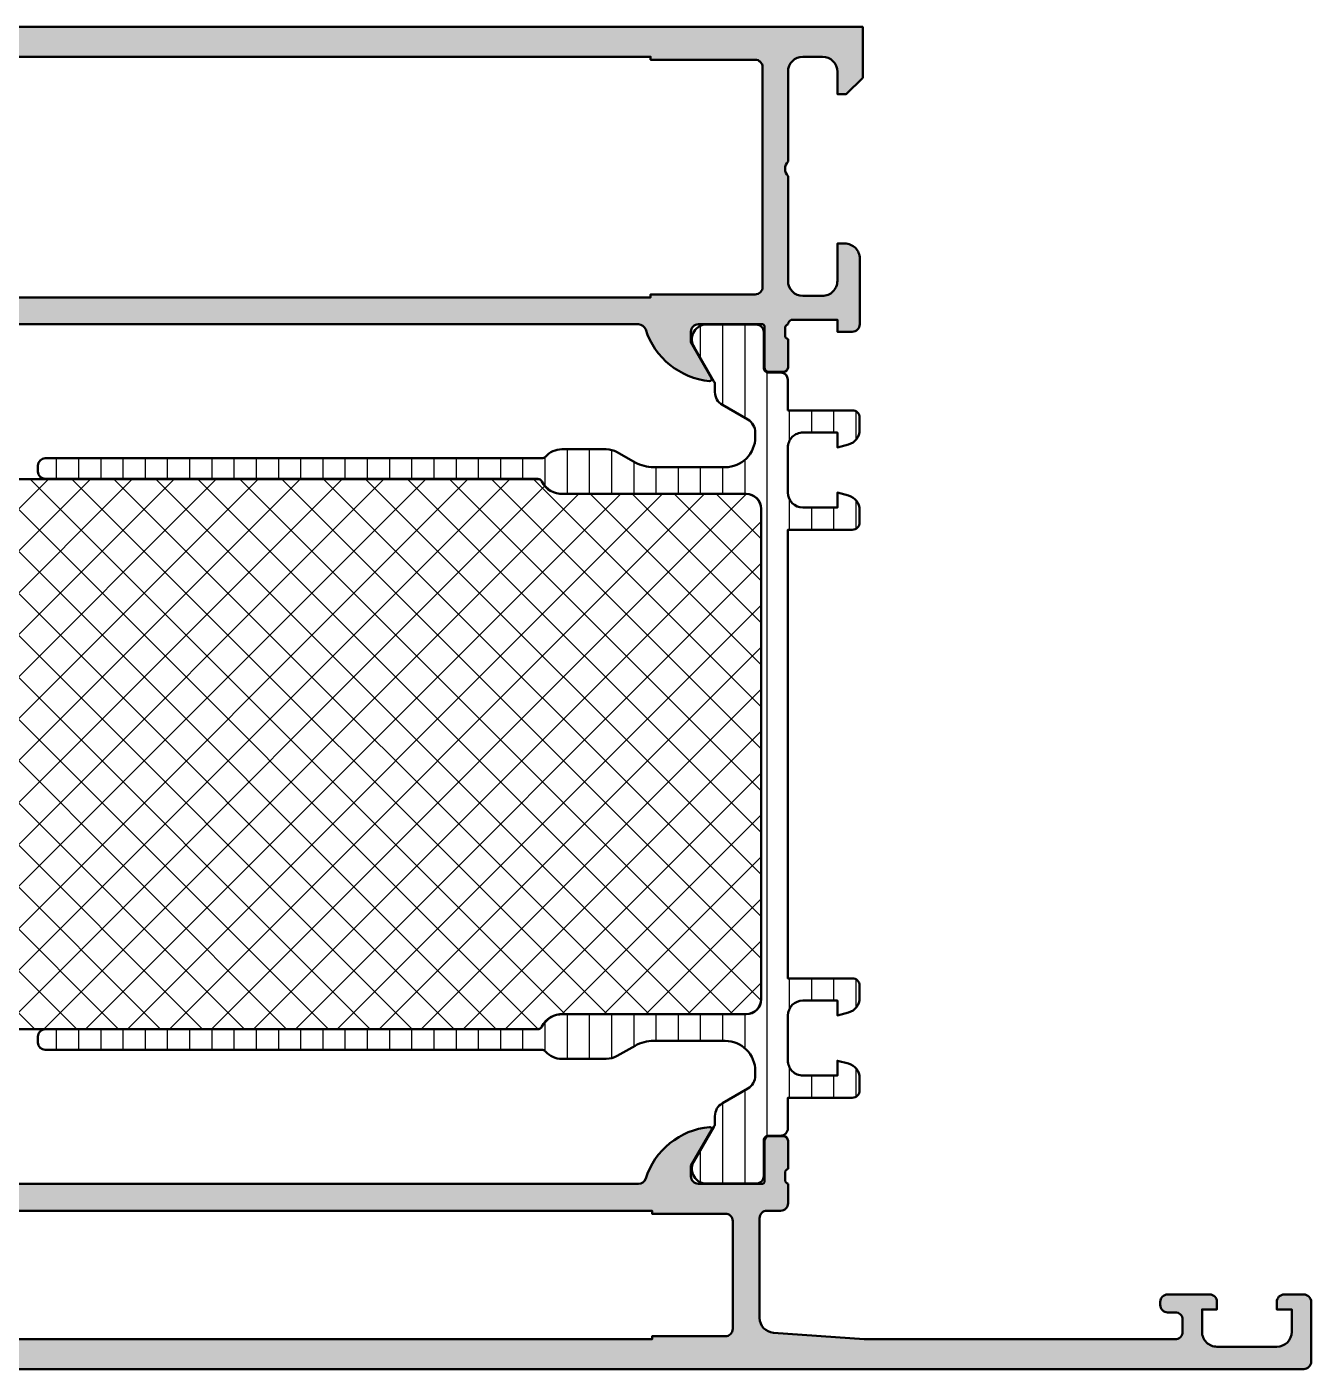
# Model space of a CAD drawing. Extents: x 0 to 130, y 0 to 90.
# Drawn here: x 44.1 to 130, y 0 to 89.8 of the extents above; entities that cross this region are included whole.
import ezdxf

# ---------------------------------------------------------------- set-up
doc = ezdxf.new("R2010")
doc.units = 0
for name, color, linetype, lineweight in [('0S-Alu contour', 7, 'Continuous', 50), ('0S-Alu hatch', 252, 'Continuous', 25), ('0S-Plastic contour', 254, 'Continuous', 50), ('0S-Plastic hatch', 253, 'Continuous', 25), ('0S-PT contour', 91, 'Continuous', 50), ('0S-PT hatch', 103, 'Continuous', 25)]:
    doc.layers.add(name, color=color, linetype=linetype, lineweight=lineweight)

# ---------------------------------------------------------------- blocks, each defined once
blk = doc.blocks.new('345190__501B7EE1_FAA0_46B0_B0C5_57C39A6DCA90_')
at = {"layer": '0S-Alu hatch'}
h = blk.add_hatch(color=256, dxfattribs=at)
edge = h.paths.add_edge_path()
edge.add_line((0, 89.79999999999998), (0, 86.39999852180475))
edge.add_line((0, 86.39999852180475), (1.0999755859375, 85.29999980926507))
edge.add_line((1.0999755859375, 85.29999980926507), (1.699981689453125, 85.29999980926507))
edge.add_line((1.699981689453125, 85.29999980926507), (1.699981688716114, 86.7999654684824))
edge.add_ellipse((2.700020083351654, 86.79996546848238), major_axis=(-1.00003839463554, 0), ratio=1, start_angle=270.0000000000001, end_angle=360, ccw=False)
edge.add_line((2.700020083351652, 87.80000386311792), (3.999954429093538, 87.80000386341924))
edge.add_ellipse((3.999954428526573, 86.79995829090748), major_axis=(-1.000045572511751, 0), ratio=1, start_angle=180, end_angle=269.9999999675167, ccw=False)
edge.add_line((5.000000001038332, 86.79995829090748), (5, 80.79999980926507))
edge.add_ellipse((4.474877689036587, 80.29999980926507), major_axis=(-0.7250885749145102, 0), ratio=1, start_angle=136.4038464693327, end_angle=223.5961535306673, ccw=False)
edge.add_line((5, 79.79999980926507), (5.000000000364531, 72.80002776445478))
edge.add_ellipse((3.999972998484611, 72.80002776445477), major_axis=(-1.000027001879919, 0), ratio=1, start_angle=89.99999999999977, end_angle=180, ccw=False)
edge.add_line((3.999972998484608, 71.80000076257485), (2.700001512320538, 71.80000076274291))
edge.add_ellipse((2.700001512600942, 72.8000205860872), major_axis=(-1.000019823344288, 0), ratio=1, start_angle=0, end_angle=89.9999999839344, ccw=False)
edge.add_line((1.699981689256649, 72.80002058608721), (1.699981689453124, 75.29999980926507))
edge.add_line((1.699981689453124, 75.29999980926507), (1.200016055021648, 75.29999980985555))
edge.add_arc((1.200016055021648, 74.29996544369655), 1.000034366158999, 90.00000000000003, 180)
edge.add_line((0.1999816888626491, 74.29996544369656), (0.199981689453125, 69.90004511945662))
edge.add_ellipse((0.1211452429101083, 69.63252452746352), major_axis=(-0.2788950563274133, 0), ratio=1, start_angle=178.8354106259004, end_angle=253.5801235805123, ccw=False)
edge.add_line((0.3999826894531289, 69.62685611946513), (0.3999826894531287, 69.17326211946502))
edge.add_ellipse((0.1211145938099568, 69.16760145998806), major_axis=(-0.2789255417371513, 0), ratio=1, start_angle=106.42459455535621, end_angle=181.1628700728662, ccw=False)
edge.add_line((0.1999816894531285, 68.90005811946513), (0.1999816894531238, 67.02004711945662))
edge.add_arc((0.4999816894531353, 67.02004711945662), 0.3000000000000114, 180, 269.9999999999999)
edge.add_line((0.4999816894531352, 66.7200471194566), (1.479956008495905, 66.7200471194566))
edge.add_arc((1.479956008495905, 67.02004711945662), 0.3000000000000114, 270, 360)
edge.add_line((1.779956008495916, 67.02004711945662), (1.779956008495909, 69.7800451194566))
edge.add_ellipse((1.899956008495985, 69.78004511945662), major_axis=(-0.1200000000000763, 0), ratio=1, start_angle=268.4287599274119, end_angle=360, ccw=False)
edge.add_line((1.903246393556705, 69.89999999999998), (6.199999999999999, 69.89999999999998))
edge.add_ellipse((6.200000000000004, 69.39999999999996), major_axis=(-0.5, 0), ratio=1, start_angle=180, end_angle=270.0000000000006, ccw=False)
edge.add_line((6.699999999999999, 69.39999999999996), (6.700000000000001, 68.69999999999999))
edge.add_line((6.700000000000001, 68.69999999999999), (5.318504542377642, 66.30717967697242))
edge.add_arc((5.438119784648295, 66.23811978464828), 0.1381197846482881, 149.9999999999984, 275.6225775507942)
edge.add_arc((4.961776758826179, 71.0766088618478), 5.000000000000007, 275.6225775507937, 342.2515836439298)
edge.add_ellipse((10.19999999999999, 69.39999999999996), major_axis=(-0.5000000000000054, 0), ratio=1, start_angle=270.0000000000014, end_angle=342.2515836439282, ccw=False)
edge.add_line((10.19999999999998, 69.89999999999998), (85.00000000000006, 69.89999999999996))
edge.add_ellipse((85.00000000000003, 69.40000000000013), major_axis=(-0.4999999999998295, 0), ratio=1, start_angle=197.7484163560766, end_angle=269.99999999999676, ccw=False)
edge.add_arc((90.23822324117384, 71.07660886184802), 5.000000000000186, 197.7484163560703, 264.3774224492064)
edge.add_arc((89.76188021535172, 66.2381197846483), 0.1381197846482883, 264.3774224492044, 390.0000000000012)
edge.add_line((89.88149545762238, 66.30717967697245), (88.49999999999999, 68.69999999999997))
edge.add_line((88.49999999999999, 68.69999999999997), (88.50000000000001, 69.39999999999996))
edge.add_ellipse((89.00000000000003, 69.39999999999996), major_axis=(-0.5000000000000142, 0), ratio=1, start_angle=270, end_angle=360, ccw=False)
edge.add_line((89.00000000000003, 69.89999999999998), (93.2969122297054, 69.89999999999998))
edge.add_ellipse((93.30004224988375, 69.78004082788837), major_axis=(-0.1200000000000786, 0), ratio=1, start_angle=180, end_angle=271.4946440627087, ccw=False)
edge.add_line((93.42004224988382, 69.78004082788837), (93.42004224988383, 67.02004282788837))
edge.add_arc((93.72004224988385, 67.02004282788837), 0.3000000000000114, 180, 270)
edge.add_line((93.72004224988385, 66.72004282788836), (94.70001656892661, 66.72004282788836))
edge.add_arc((94.70001656892661, 67.02004282788837), 0.3000000000000114, 270, 360)
edge.add_line((95.00001656892663, 67.02004282788837), (95.00001656892663, 68.90005382789685))
edge.add_ellipse((95.07888366456979, 69.1675971684198), major_axis=(-0.2789255417371639, 0), ratio=1, start_angle=-1.1628700728012973, end_angle=73.57540544464138, ccw=False)
edge.add_line((94.80001556892661, 69.17325782789645), (94.80001556892664, 69.62685182789684))
edge.add_ellipse((95.07885301546968, 69.63252023589529), major_axis=(-0.2788950563274392, 0), ratio=1, start_angle=-73.5801235805028, end_angle=1.1645893741115856, ccw=False)
edge.add_line((95.00001656892663, 69.9000408278884), (95.04013824462893, 70.04973754882809))
edge.add_ellipse((95.2999441628293, 69.89970540045422), major_axis=(-0.3000146007740731, 0), ratio=1, start_angle=269.99999999999727, end_angle=329.99452035014093, ccw=False)
edge.add_line((95.29994416282933, 70.19972000122831), (98.29980468750001, 70.19972000122064))
edge.add_line((98.29980468750001, 70.19972000122064), (98.29998779296876, 69.39999160766595))
edge.add_line((98.29998779296876, 69.39999160766595), (99.29998505210114, 69.39999160765842))
edge.add_arc((99.29998505210114, 69.89999434853358), 0.5000027408751607, 270, 360)
edge.add_line((99.7999877929763, 69.89999434853358), (99.79998779355923, 74.2999654436982))
edge.add_arc((98.79995342740018, 74.2999654436965), 1.000034366159056, 0, 90.00000000000081)
edge.add_line((98.79995342740015, 75.29999980985555), (98.29998779296876, 75.29999980926507))
edge.add_line((98.29998779296876, 75.29999980926507), (98.29998779316524, 72.80002058608726))
edge.add_ellipse((97.29996796982093, 72.80002058608721), major_axis=(-1.000019823344331, 0), ratio=1, start_angle=89.9999999999992, end_angle=180, ccw=False)
edge.add_line((97.2999679698209, 71.80000076274288), (95.99999648378609, 71.80000076257484))
edge.add_ellipse((95.99999648393724, 72.80002776445475), major_axis=(-1.000027001879914, 0), ratio=1, start_angle=0, end_angle=89.9999999913394, ccw=False)
edge.add_line((94.99996948205732, 72.80002776445475), (94.99996948242188, 79.79999980926507))
edge.add_ellipse((95.52509179338529, 80.29999980926507), major_axis=(-0.725088574914509, 0), ratio=1, start_angle=-43.59615353066738, end_angle=43.59615353066738, ccw=False)
edge.add_line((94.99996948242188, 80.79999980926507), (94.99996948138354, 86.79995829090751))
edge.add_ellipse((96.00001505389528, 86.79995829090751), major_axis=(-1.000045572511737, 0), ratio=1, start_angle=270, end_angle=360, ccw=False)
edge.add_line((96.00001505389528, 87.80000386341924), (97.29994939986898, 87.80000386311794))
edge.add_ellipse((97.29994939907021, 86.79996546848238), major_axis=(-1.000038394635552, 0), ratio=1, start_angle=180, end_angle=269.99999995423593, ccw=False)
edge.add_line((98.29998779370575, 86.79996546848238), (98.2999877929688, 85.29999980926507))
edge.add_line((98.2999877929688, 85.29999980926507), (98.89999389648435, 85.29999980926507))
edge.add_line((98.89999389648435, 85.29999980926507), (99.99996948242188, 86.39999852180476))
edge.add_line((99.99996948242188, 86.39999852180476), (99.99996948242188, 89.79999999999998))
edge.add_line((99.99996948242188, 89.79999999999998), (0, 89.79999999999998))
edge = h.paths.add_edge_path()
edge.add_line((14.19998550415039, 87.59999547004693), (14.19998550415039, 87.79999241828912))
edge.add_line((14.19998550415039, 87.79999241828912), (85.79998779296875, 87.79999241828912))
edge.add_line((85.79998779296875, 87.79999241828912), (85.79998779296874, 87.59999547004693))
edge.add_line((85.79998779296874, 87.59999547004693), (92.79997994088265, 87.5999954701086))
edge.add_ellipse((92.79997994088265, 87.09998761796079), major_axis=(-0.5000078521477889, 0), ratio=1, start_angle=180, end_angle=270, ccw=False)
edge.add_line((93.29998779303044, 87.09998761796153), (93.2999877929904, 72.39999626149485))
edge.add_ellipse((92.79998313913983, 72.39999626149486), major_axis=(-0.5000046538505672, 0), ratio=1, start_angle=90.00000000000159, end_angle=180, ccw=False)
edge.add_line((92.79998313913985, 71.8999916076443), (85.79998779296875, 71.89999160766595))
edge.add_line((85.79998779296875, 71.89999160766595), (85.79998779296875, 71.69999465942377))
edge.add_line((85.79998779296875, 71.69999465942377), (14.19998550415039, 71.69999465942377))
edge.add_line((14.19998550415039, 71.69999465942377), (14.19998550415039, 71.89999160766595))
edge.add_line((14.19998550415039, 71.89999160766595), (7.199990157979257, 71.89999160764428))
edge.add_ellipse((7.199990157979257, 72.3999962614948), major_axis=(-0.5000046538505245, 0), ratio=1, start_angle=0, end_angle=90, ccw=False)
edge.add_line((6.699985504128733, 72.39999626149482), (6.69998550415039, 87.09999547004693))
edge.add_ellipse((7.199993356236531, 87.0999876179608), major_axis=(-0.5000078521477889, 0), ratio=1, start_angle=270.00000000000034, end_angle=359.99910023153274, ccw=False)
edge.add_line((7.199993356236528, 87.5999954701086), (14.19998550415039, 87.59999547004693))
at = {"layer": '0S-Alu contour', "color": 7}
for points in [[(0, 89.79999999999998), (0, 86.39999852180475), (1.0999755859375, 85.29999980926507), (1.699981689453125, 85.29999980926507), (1.699981688716114, 86.7999654684824)], [(98.29998779370575, 86.79996546848238), (98.2999877929688, 85.29999980926507), (98.89999389648435, 85.29999980926507), (99.99996948242188, 86.39999852180476), (99.99996948242188, 89.79999999999998), (0, 89.79999999999998)], [(2.700020083351652, 87.80000386311792), (3.999954429093538, 87.80000386341924)], [(7.199993356236528, 87.5999954701086), (14.19998550415039, 87.59999547004693)], [(14.19998550415039, 87.59999547004693), (14.19998550415039, 87.79999241828912), (85.79998779296875, 87.79999241828912), (85.79998779296874, 87.59999547004693), (92.79997994088265, 87.5999954701086)], [(96.00001505389528, 87.80000386341924), (97.29994939986898, 87.80000386311794)], [(5.000000001038332, 86.79995829090748), (5, 80.79999980926507)], [(6.699985504128733, 72.39999626149482), (6.69998550415039, 87.09999547004693)], [(93.29998779303044, 87.09998761796153), (93.2999877929904, 72.39999626149485)], [(94.99996948242188, 80.79999980926507), (94.99996948138354, 86.79995829090751)], [(5, 79.79999980926507), (5.000000000364531, 72.80002776445478)], [(94.99996948205732, 72.80002776445475), (94.99996948242188, 79.79999980926507)], [(1.699981689256649, 72.80002058608721), (1.699981689453124, 75.29999980926507), (1.200016055021648, 75.29999980985555)], [(98.79995342740015, 75.29999980985555), (98.29998779296876, 75.29999980926507), (98.29998779316524, 72.80002058608726)], [(0.1999816888626491, 74.29996544369656), (0.199981689453125, 69.90004511945662)], [(99.7999877929763, 69.89999434853358), (99.79998779355923, 74.2999654436982)], [(92.79998313913985, 71.8999916076443), (85.79998779296875, 71.89999160766595), (85.79998779296875, 71.69999465942377), (14.19998550415039, 71.69999465942377), (14.19998550415039, 71.89999160766595), (7.199990157979257, 71.89999160764428)], [(3.999972998484608, 71.80000076257485), (2.700001512320538, 71.80000076274291)], [(97.2999679698209, 71.80000076274288), (95.99999648378609, 71.80000076257484)], [(95.00001656892663, 69.9000408278884), (95.04013824462893, 70.04973754882809)], [(95.29994416282933, 70.19972000122831), (98.29980468750001, 70.19972000122064), (98.29998779296876, 69.39999160766595), (99.29998505210114, 69.39999160765842)], [(0.3999826894531289, 69.62685611946513), (0.3999826894531287, 69.17326211946502)], [(1.779956008495916, 67.02004711945662), (1.779956008495909, 69.7800451194566)], [(1.903246393556705, 69.89999999999998), (6.199999999999999, 69.89999999999998)], [(6.699999999999999, 69.39999999999996), (6.700000000000001, 68.69999999999999), (5.318504542377642, 66.30717967697242)], [(10.19999999999998, 69.89999999999998), (85.00000000000006, 69.89999999999996)], [(89.88149545762238, 66.30717967697245), (88.49999999999999, 68.69999999999997), (88.50000000000001, 69.39999999999996)], [(89.00000000000003, 69.89999999999998), (93.2969122297054, 69.89999999999998)], [(93.42004224988382, 69.78004082788837), (93.42004224988383, 67.02004282788837)], [(94.80001556892661, 69.17325782789645), (94.80001556892664, 69.62685182789684)], [(0.1999816894531285, 68.90005811946513), (0.1999816894531238, 67.02004711945662)], [(95.00001656892663, 67.02004282788837), (95.00001656892663, 68.90005382789685)], [(0.4999816894531352, 66.7200471194566), (1.479956008495905, 66.7200471194566)], [(93.72004224988385, 66.72004282788836), (94.70001656892661, 66.72004282788836)]]:
    blk.add_lwpolyline(points, dxfattribs=at)
at = {"layer": '0S-Alu contour', "color": 7, "extrusion": (0, 0, -1)}
for centre, radius, start, end in [((-2.700020083351654, 86.79996546848238), 1.00003839463554, 0, 89.99999999999991), ((-3.999954428526573, 86.79995829090748), 1.000045572511751, 90.00000003248326, 180), ((-7.199993356236531, 87.0999876179608), 0.5000078521477889, 0.0008997684672687, 89.99999999999969), ((-92.79997994088265, 87.09998761796079), 0.5000078521477889, 90, 180), ((-96.00001505389528, 86.79995829090751), 1.000045572511737, 0, 90), ((-97.29994939907021, 86.79996546848238), 1.000038394635552, 90.00000004576405, 180), ((-4.474877689036587, 80.29999980926507), 0.7250885749145102, 136.4038464693327, 223.5961535306674), ((-95.52509179338529, 80.29999980926507), 0.725088574914509, 316.4038464693326, 43.59615353066742), ((-2.700001512600942, 72.8000205860872), 1.000019823344288, 270.0000000160656, 0), ((-3.999972998484611, 72.80002776445477), 1.000027001879919, 180, 270.0000000000002), ((-95.99999648393724, 72.80002776445475), 1.000027001879914, 270.0000000086606, 0), ((-97.29996796982093, 72.80002058608721), 1.000019823344331, 180, 270.0000000000008), ((-7.199990157979257, 72.3999962614948), 0.5000046538505245, 270, 0), ((-92.79998313913983, 72.39999626149486), 0.5000046538505672, 180, 269.9999999999984), ((-95.2999441628293, 69.89970540045422), 0.3000146007740731, 30.00547964985908, 90.00000000000273), ((-0.1211452429101083, 69.63252452746352), 0.2788950563274133, 106.4198764194877, 181.1645893740997), ((-0.1211145938099568, 69.16760145998806), 0.2789255417371513, 178.8371299271338, 253.5754054446438), ((-1.899956008495985, 69.78004511945662), 0.1200000000000763, 0, 91.57124007258813), ((-6.200000000000004, 69.39999999999996), 0.5, 89.99999999999939, 180), ((-10.19999999999999, 69.39999999999996), 0.5000000000000054, 17.74841635607179, 89.99999999999856), ((-85.00000000000003, 69.40000000000013), 0.4999999999998295, 90.00000000000325, 162.2515836439234), ((-89.00000000000003, 69.39999999999996), 0.5000000000000142, 0, 90), ((-93.30004224988375, 69.78004082788837), 0.1200000000000786, 88.5053559372913, 180), ((-95.07885301546968, 69.63252023589529), 0.2788950563274392, 358.8354106258884, 73.58012358050284), ((-95.07888366456979, 69.1675971684198), 0.2789255417371639, 286.4245945553586, 1.162870072801282)]:
    blk.add_arc(centre, radius, start, end, dxfattribs=at)
at = {"layer": '0S-Alu contour', "color": 7}
for centre, radius, start, end in [((1.200016055021648, 74.29996544369655), 1.000034366158999, 90.00000000000003, 180), ((98.79995342740018, 74.2999654436965), 1.000034366159056, 0, 90.00000000000081), ((4.961776758826179, 71.0766088618478), 5.000000000000007, 275.6225775507937, 342.2515836439298), ((90.23822324117384, 71.07660886184802), 5.000000000000186, 197.7484163560703, 264.3774224492064), ((99.29998505210114, 69.89999434853358), 0.5000027408751607, 270, 0), ((0.4999816894531353, 67.02004711945662), 0.3000000000000114, 180, 269.9999999999999), ((1.479956008495905, 67.02004711945662), 0.3000000000000114, 270, 0), ((93.72004224988385, 67.02004282788837), 0.3000000000000114, 180, 270), ((94.70001656892661, 67.02004282788837), 0.3000000000000114, 270, 0), ((5.438119784648295, 66.23811978464828), 0.1381197846482881, 149.9999999999984, 275.6225775507942), ((89.76188021535172, 66.2381197846483), 0.1381197846482883, 264.3774224492044, 30.00000000000119)]:
    blk.add_arc(centre, radius, start, end, dxfattribs=at)
blk = doc.blocks.new('465130__936C1291_C223_4834_9649_7D150D6297BF_')
at = {"layer": '0S-PT hatch'}
h = blk.add_hatch(dxfattribs=at)
h.set_pattern_fill('ANSI37', color=256, scale=0.625, angle=90, style=0)
h.set_pattern_definition([(135, (0, 0), (-1.403165018917055, -1.403165018917055), []), (225, (0, 0), (1.403165018917055, -1.403165018917055), [])])
edge = h.paths.add_edge_path()
edge.add_arc((11.80000000000001, 58.54999999999922), 0.9999999999999857, 90, 180)
edge.add_line((10.80000000000002, 58.54999999999922), (10.79999999999998, 23.75000000000084))
edge.add_arc((11.79999999999999, 23.75000000000084), 1.000000000000007, 180, 270)
edge.add_line((11.79999999999999, 22.75000000000083), (45.30540635941084, 22.75000000000083))
edge.add_line((45.30540635941084, 22.75000000000083), (78.2625497897568, 22.75000000000084))
edge.add_arc((78.2625497897568, 23.05000000000114), 0.3000000000002956, 270, 333.6122000380875)
edge.add_ellipse((79.8750013394355, 22.24999999996824), major_axis=(-1.500000000031334, 0), ratio=1, start_angle=267.3542275853424, end_angle=333.6122000380874, ccw=False)
edge.add_line((79.94424288521797, 23.74840101719683), (92.20026132543109, 23.75160382661015))
edge.add_arc((92.19999999999987, 24.75160379246465), 0.9999999999999868, 270.0149728444591, 360)
edge.add_line((93.19999999999987, 24.75160379246464), (93.20000000000014, 57.54839620753539))
edge.add_arc((92.20000000000014, 57.5483962075354), 1, 0, 89.98502715554014)
edge.add_line((92.20026132543138, 58.54839617338991), (79.94424288521795, 58.55159898280323))
edge.add_ellipse((79.87500133943557, 60.05000000003196), major_axis=(-1.500000000031474, 0), ratio=1, start_angle=26.387799961912776, end_angle=92.6457724146536, ccw=False)
edge.add_arc((78.26254978975685, 59.24999999999903), 0.3000000000001828, 26.38779996191182, 89.99999999999729)
edge.add_line((78.26254978975686, 59.54999999999921), (45.30540635941084, 59.54999999999921))
edge.add_line((45.30540635941084, 59.54999999999921), (11.80000000000001, 59.54999999999921))
at = {"layer": '0S-PT contour', "color": 7}
for points in [[(78.26254978975686, 59.54999999999921), (45.30540635941084, 59.54999999999921), (11.80000000000001, 59.54999999999921)], [(10.80000000000002, 58.54999999999922), (10.79999999999998, 23.75000000000084)], [(92.20026132543138, 58.54839617338991), (79.94424288521795, 58.55159898280323)], [(93.19999999999987, 24.75160379246464), (93.20000000000014, 57.54839620753539)], [(79.94424288521797, 23.74840101719683), (92.20026132543109, 23.75160382661015)], [(11.79999999999999, 22.75000000000083), (45.30540635941084, 22.75000000000083), (78.2625497897568, 22.75000000000084)]]:
    blk.add_lwpolyline(points, dxfattribs=at)
for centre, radius, start, end in [((11.80000000000001, 58.54999999999922), 0.9999999999999857, 90, 180), ((78.26254978975685, 59.24999999999903), 0.3000000000001828, 26.38779996191182, 89.99999999999729), ((92.20000000000014, 57.5483962075354), 1, 0, 89.98502715554014), ((92.19999999999987, 24.75160379246465), 0.9999999999999868, 270.0149728444591, 0), ((11.79999999999999, 23.75000000000084), 1.000000000000007, 180, 270), ((78.2625497897568, 23.05000000000114), 0.3000000000002956, 270, 333.6122000380875)]:
    blk.add_arc(centre, radius, start, end, dxfattribs=at)
at = {"layer": '0S-PT contour', "color": 7, "extrusion": (0, 0, -1)}
for centre, radius, start, end in [((-79.87500133943557, 60.05000000003196), 1.500000000031475, 267.3542275853464, 333.6122000380872), ((-79.8750013394355, 22.24999999996824), 1.500000000031335, 26.38779996191263, 92.64577241465759)]:
    blk.add_arc(centre, radius, start, end, dxfattribs=at)
blk = doc.blocks.new('245329__B60A813C_0889_4D73_867D_3C92A5B4D62B___AE11F576_C9A0_451D_B01A_6D84CF330C7B_')
at = {"layer": '0S-Plastic hatch'}
h = blk.add_hatch(dxfattribs=at)
h.set_pattern_fill('ANSI31', color=256, scale=0.4680000000000001, angle=45, style=0)
h.set_pattern_definition([(90, (0, 0), (-1.4859, 0), [])])
edge = h.paths.add_edge_path()
edge.add_line((94.99, 64.14000000000003), (99.29999999999997, 64.14000000000004))
edge.add_ellipse((99.29999999999998, 63.65000000000005), major_axis=(-0.490000000000002, 0), ratio=1, start_angle=180, end_angle=270.00000000000165, ccw=False)
edge.add_line((99.78999999999999, 63.65000000000005), (99.78999999999999, 62.81925077662567))
edge.add_ellipse((98.80000000000004, 62.81925077662567), major_axis=(-0.9899999999999523, 0), ratio=1, start_angle=105.00000000000131, end_angle=180, ccw=False)
edge.add_line((99.05623085465153, 61.86298420859955), (98.30999999999999, 61.66303225372847))
edge.add_line((98.30999999999999, 61.66303225372847), (98.31000000000002, 62.66000000000003))
edge.add_line((98.31000000000002, 62.66000000000003), (96.00000000000003, 62.66000000000007))
edge.add_arc((95.99999999999999, 61.65000000000007), 1.009999999999998, 89.99999999999758, 180)
edge.add_line((94.98999999999998, 61.65000000000008), (94.98999999999998, 58.65000000000005))
edge.add_arc((95.99999999999999, 58.65000000000004), 1.010000000000005, 180, 270)
edge.add_line((95.99999999999999, 57.64000000000003), (98.31000000000002, 57.64))
edge.add_line((98.31000000000002, 57.64), (98.31000000000002, 58.63696774627165))
edge.add_line((98.31000000000002, 58.63696774627165), (99.0562308546514, 58.43701579140063))
edge.add_ellipse((98.79999999999993, 57.4807492233744), major_axis=(-0.9900000000000456, 0), ratio=1, start_angle=180, end_angle=255.00000000000182, ccw=False)
edge.add_line((99.78999999999999, 57.4807492233744), (99.79, 56.65))
edge.add_ellipse((99.30000000000005, 56.64999999999998), major_axis=(-0.4899999999999523, 0), ratio=1, start_angle=89.9999999999983, end_angle=180, ccw=False)
edge.add_line((99.30000000000005, 56.16000000000002), (94.99, 56.16000000000003))
edge.add_line((94.99, 56.16000000000003), (94.99, 26.14000000000002))
edge.add_line((94.99, 26.14000000000002), (99.29999999999998, 26.14000000000003))
edge.add_ellipse((99.30000000000001, 25.65000000000003), major_axis=(-0.4900000000000056, 0), ratio=1, start_angle=180, end_angle=270.00000000000165, ccw=False)
edge.add_line((99.79000000000002, 25.65000000000002), (99.79, 24.81925077662567))
edge.add_ellipse((98.80000000000003, 24.81925077662566), major_axis=(-0.9899999999999806, 0), ratio=1, start_angle=105, end_angle=180, ccw=False)
edge.add_line((99.05623085465152, 23.8629842085995), (98.31000000000002, 23.66303225372842))
edge.add_line((98.31000000000002, 23.66303225372842), (98.31000000000002, 24.66000000000002))
edge.add_line((98.31000000000002, 24.66000000000002), (96, 24.66000000000002))
edge.add_arc((96, 23.65000000000002), 1.009999999999998, 90, 180)
edge.add_line((94.99, 23.65000000000002), (94.99, 20.65000000000002))
edge.add_arc((96, 20.65000000000002), 1.00999999999999, 180, 270.0000000000008)
edge.add_line((96.00000000000001, 19.64000000000003), (98.31000000000003, 19.64000000000002))
edge.add_line((98.31000000000003, 19.64000000000002), (98.31000000000003, 20.63696774627161))
edge.add_line((98.31000000000003, 20.63696774627161), (99.05623085465147, 20.43701579140057))
edge.add_ellipse((98.79999999999997, 19.48074922337438), major_axis=(-0.9900000000000083, 0), ratio=1, start_angle=180, end_angle=254.9999999999996, ccw=False)
edge.add_line((99.78999999999999, 19.4807492233744), (99.79, 18.65000000000003))
edge.add_ellipse((99.30000000000003, 18.65000000000001), major_axis=(-0.4899999999999807, 0), ratio=1, start_angle=89.9999999999983, end_angle=180, ccw=False)
edge.add_line((99.30000000000001, 18.16000000000003), (94.99, 18.16000000000002))
edge.add_line((94.99, 18.16000000000002), (94.99, 16.10999432109081))
edge.add_ellipse((94.50000267890204, 16.1099943210908), major_axis=(-0.4899973210979596, 0), ratio=1, start_angle=89.9999999999983, end_angle=180, ccw=False)
edge.add_line((94.500002678902, 15.61999699999283), (93.68966866665957, 15.61999700000001))
edge.add_arc((93.68966866665951, 15.30999699999995), 0.310000000000052, 89.99999999998948, 180.0079248428868)
edge.add_line((93.37966866962476, 15.30995412247373), (93.38000061237655, 12.91006375010294))
edge.add_ellipse((92.89000463963308, 12.90999597742342), major_axis=(-0.4899959774303841, 0), ratio=1, start_angle=89.9999999982237, end_angle=180.0079247354991, ccw=False)
edge.add_line((92.89000463961789, 12.41999999999304), (89.41417750380859, 12.42000000000001))
edge.add_ellipse((89.55577115088468, 13.39981807472286), major_axis=(-0.9899960709244748, 0), ratio=1, start_angle=-32.7407569883722, end_angle=81.77710364110112, ccw=False)
edge.add_line((88.72305944590371, 13.93524634894226), (90.04298096327206, 16.22141779239085))
edge.add_arc((89.6013079922071, 16.47641776617642), 0.5099999999999923, 330.0000034006515, 360)
edge.add_line((90.11130799220707, 16.47641776617652), (90.11130799220699, 16.93149545762224))
edge.add_ellipse((91.10130799220694, 16.93149545762247), major_axis=(-0.9899999999999523, 0), ratio=1, start_angle=300, end_angle=360, ccw=False)
edge.add_line((90.60630799220696, 17.78886060736902), (92.30499999999996, 18.76960089533858))
edge.add_arc((91.79999999999997, 19.64428655316087), 1.009999999999994, 299.9999999999989, 360)
edge.add_line((92.80999999999997, 19.64428655316068), (92.81000000000004, 19.95000000000043))
edge.add_arc((90.80000000000003, 19.95000000000081), 2.00999999999999, 0, 90.00000000000081)
edge.add_line((90.80000000000001, 21.9600000000008), (86.00837337143508, 21.96000000000082))
edge.add_arc((86.00837337143508, 19.45000000000074), 2.510000000000072, 90.00000000000033, 119.5075853665981)
edge.add_line((84.77210102899292, 21.63442914632546), (83.56852310777865, 20.95326716014948))
edge.add_ellipse((82.83464032282296, 22.24999999999958), major_axis=(-1.490000000000012, 0), ratio=1, start_angle=89.9999999999983, end_angle=119.507585366598, ccw=False)
edge.add_line((82.83464032282292, 20.75999999999956), (79.87500133943605, 20.75999999999956))
edge.add_ellipse((79.87500133943605, 22.24999999995675), major_axis=(-1.489999999957181, 0), ratio=1, start_angle=41.810314895115084, end_angle=90, ccw=False)
edge.add_arc((78.53336055295418, 21.0500000000008), 0.3100000000000331, 41.81031489511699, 90.00000000000261)
edge.add_line((78.53336055295416, 21.36000000000083), (45.30540635941085, 21.36000000000084))
edge.add_ellipse((45.30540635941085, 21.85000000000083), major_axis=(-0.4899999999999949, 0), ratio=1, start_angle=0, end_angle=90, ccw=False)
edge.add_line((44.81540635941086, 21.8500000000008), (44.81540635941084, 22.25000000000084))
edge.add_ellipse((45.30540635941081, 22.25000000000086), major_axis=(-0.4899999999999664, 0), ratio=1, start_angle=269.9999999999975, end_angle=360, ccw=False)
edge.add_line((45.30540635941083, 22.74000000000082), (78.2625497897568, 22.74000000000084))
edge.add_arc((78.26254978975682, 23.05000000000114), 0.3100000000003007, 269.9999999999973, 333.612200038087)
edge.add_ellipse((79.87500133943554, 22.24999999996823), major_axis=(-1.490000000031355, 0), ratio=1, start_angle=267.3453122305817, end_angle=333.61220003808774, ccw=False)
edge.add_line((79.94401287435143, 23.73840095674768), (92.20026393868542, 23.74160382695161))
edge.add_arc((92.19999999999987, 24.75160379246465), 1.009999999999988, 270.0149728444589, 360)
edge.add_line((93.20999999999987, 24.75160379246464), (93.21000000000015, 57.54839620753539))
edge.add_arc((92.20000000000014, 57.5483962075354), 1.010000000000005, 0, 89.98502715554028)
edge.add_line((92.2002639386857, 58.55839617304846), (79.94401287435126, 58.56159904325237))
edge.add_ellipse((79.87500133943556, 60.05000000003195), major_axis=(-1.490000000031471, 0), ratio=1, start_angle=26.387799961912776, end_angle=92.654687769411, ccw=False)
edge.add_arc((78.26254978975685, 59.24999999999904), 0.3100000000001734, 26.38779996191177, 89.99999999999739)
edge.add_line((78.26254978975686, 59.55999999999921), (45.30540635941084, 59.55999999999921))
edge.add_ellipse((45.30540635941084, 60.04999999999919), major_axis=(-0.4899999999999807, 0), ratio=1, start_angle=0, end_angle=90, ccw=False)
edge.add_line((44.81540635941086, 60.04999999999918), (44.81540635941086, 60.44999999999922))
edge.add_ellipse((45.30540635941085, 60.44999999999923), major_axis=(-0.4899999999999949, 0), ratio=1, start_angle=270, end_angle=360, ccw=False)
edge.add_line((45.30540635941085, 60.93999999999923), (78.53336055295415, 60.9399999999992))
edge.add_arc((78.53336055295415, 61.24999999999925), 0.3100000000000449, 270, 318.1896851048853)
edge.add_ellipse((79.87500133943612, 60.05000000004318), major_axis=(-1.489999999957325, 0), ratio=1, start_angle=270.00000000000165, end_angle=318.18968510488355, ccw=False)
edge.add_line((79.87500133943608, 61.54000000000049), (82.83464032282284, 61.54000000000051))
edge.add_ellipse((82.83464032282285, 60.05000000000027), major_axis=(-1.490000000000243, 0), ratio=1, start_angle=240.4924146334032, end_angle=270.00000000000057, ccw=False)
edge.add_line((83.56852310777863, 61.34673283985058), (84.7721010289929, 60.66557085367459))
edge.add_arc((86.00837337143511, 62.84999999999936), 2.510000000000137, 240.4924146334019, 270)
edge.add_line((86.00837337143511, 60.33999999999921), (90.80000000000003, 60.33999999999924))
edge.add_arc((90.80000000000003, 62.34999999999924), 2.010000000000005, 269.9999999999996, 360)
edge.add_line((92.81000000000004, 62.34999999999961), (92.80999999999997, 62.65571344683928))
edge.add_arc((91.79999999999997, 62.65571344683909), 1.010000000000005, 0, 59.99999999999953)
edge.add_line((92.30499999999996, 63.53039910466137), (90.60630799220694, 64.51113939263098))
edge.add_ellipse((91.10130799220696, 65.36850454237754), major_axis=(-0.9899999999999765, 0), ratio=1, start_angle=0, end_angle=59.99999999999801, ccw=False)
edge.add_line((90.11130799220699, 65.36850454237776), (90.11130799220707, 65.82358223382353))
edge.add_arc((89.60130799220713, 65.82358223382361), 0.5099999999999483, 0, 29.99999659934952)
edge.add_line((90.04298096327206, 66.07858220760917), (88.72305944590379, 68.3647536510577))
edge.add_ellipse((89.55577115088468, 68.90018192527721), major_axis=(-0.9899960709244748, 0), ratio=1, start_angle=-81.7771036410926, end_angle=32.74075698837993, ccw=False)
edge.add_line((89.41417750380845, 69.88000000000002), (92.89000463961791, 69.88000000000697))
edge.add_ellipse((92.89000463961787, 69.39000402256137), major_axis=(-0.4899959774456021, 0), ratio=1, start_angle=179.9920752627534, end_angle=269.999999999995, ccw=False)
edge.add_line((93.38000061237655, 69.3899362498667), (93.37966866962476, 66.9900458775383))
edge.add_arc((93.68966866666545, 66.99000300000604), 0.3100000000060002, 179.9920751560094, 269.9999999988969)
edge.add_line((93.6896686666595, 66.68000300000004), (94.50000267890208, 66.68000300000722))
edge.add_ellipse((94.50000267890206, 66.19000567890927), major_axis=(-0.4899973210979311, 0), ratio=1, start_angle=180, end_angle=269.9999999999967, ccw=False)
edge.add_line((94.99, 66.19000567890923), (94.99, 64.14000000000003))
at = {"layer": '0S-Plastic contour', "color": 7}
for points in [[(89.41417750380845, 69.88000000000002), (92.89000463961791, 69.88000000000697)], [(93.38000061237655, 69.3899362498667), (93.37966866962476, 66.9900458775383)], [(90.04298096327206, 66.07858220760917), (88.72305944590379, 68.3647536510577)], [(93.6896686666595, 66.68000300000004), (94.50000267890208, 66.68000300000722)], [(90.11130799220699, 65.36850454237776), (90.11130799220707, 65.82358223382353)], [(94.99, 66.19000567890923), (94.99, 64.14000000000003)], [(92.30499999999996, 63.53039910466137), (90.60630799220694, 64.51113939263098)], [(94.99, 64.14000000000003), (99.29999999999997, 64.14000000000004)], [(99.78999999999999, 63.65000000000005), (99.78999999999999, 62.81925077662567)], [(92.81000000000004, 62.34999999999961), (92.80999999999997, 62.65571344683928)], [(99.05623085465153, 61.86298420859955), (98.30999999999999, 61.66303225372847), (98.31000000000002, 62.66000000000003), (96.00000000000003, 62.66000000000007)], [(79.87500133943608, 61.54000000000049), (82.83464032282284, 61.54000000000051)], [(83.56852310777863, 61.34673283985058), (84.7721010289929, 60.66557085367459)], [(94.98999999999998, 61.65000000000008), (94.98999999999998, 58.65000000000005)], [(44.81540635941086, 60.04999999999918), (44.81540635941086, 60.44999999999922)], [(45.30540635941085, 60.93999999999923), (78.53336055295415, 60.9399999999992)], [(86.00837337143511, 60.33999999999921), (90.80000000000003, 60.33999999999924)], [(78.26254978975686, 59.55999999999921), (45.30540635941084, 59.55999999999921)], [(92.2002639386857, 58.55839617304846), (79.94401287435126, 58.56159904325237)], [(95.99999999999999, 57.64000000000003), (98.31000000000002, 57.64), (98.31000000000002, 58.63696774627165), (99.0562308546514, 58.43701579140063)], [(93.20999999999987, 24.75160379246464), (93.21000000000015, 57.54839620753539)], [(99.78999999999999, 57.4807492233744), (99.79, 56.65)], [(99.30000000000005, 56.16000000000002), (94.99, 56.16000000000003), (94.99, 26.14000000000002), (99.29999999999998, 26.14000000000003)], [(99.79000000000002, 25.65000000000002), (99.79, 24.81925077662567)], [(99.05623085465152, 23.8629842085995), (98.31000000000002, 23.66303225372842), (98.31000000000002, 24.66000000000002), (96, 24.66000000000002)], [(79.94401287435143, 23.73840095674768), (92.20026393868542, 23.74160382695161)], [(94.99, 23.65000000000002), (94.99, 20.65000000000002)], [(45.30540635941083, 22.74000000000082), (78.2625497897568, 22.74000000000084)], [(44.81540635941086, 21.8500000000008), (44.81540635941084, 22.25000000000084)], [(84.77210102899292, 21.63442914632546), (83.56852310777865, 20.95326716014948)], [(90.80000000000001, 21.9600000000008), (86.00837337143508, 21.96000000000082)], [(78.53336055295416, 21.36000000000083), (45.30540635941085, 21.36000000000084)], [(82.83464032282292, 20.75999999999956), (79.87500133943605, 20.75999999999956)], [(92.80999999999997, 19.64428655316068), (92.81000000000004, 19.95000000000043)], [(96.00000000000001, 19.64000000000003), (98.31000000000003, 19.64000000000002), (98.31000000000003, 20.63696774627161), (99.05623085465147, 20.43701579140057)], [(99.78999999999999, 19.4807492233744), (99.79, 18.65000000000003)], [(90.60630799220696, 17.78886060736902), (92.30499999999996, 18.76960089533858)], [(99.30000000000001, 18.16000000000003), (94.99, 18.16000000000002), (94.99, 16.10999432109081)], [(88.72305944590371, 13.93524634894226), (90.04298096327206, 16.22141779239085)], [(90.11130799220707, 16.47641776617652), (90.11130799220699, 16.93149545762224)], [(93.37966866962476, 15.30995412247373), (93.38000061237655, 12.91006375010294)], [(94.500002678902, 15.61999699999283), (93.68966866665957, 15.61999700000001)], [(92.89000463961789, 12.41999999999304), (89.41417750380859, 12.42000000000001)]]:
    blk.add_lwpolyline(points, dxfattribs=at)
at = {"layer": '0S-Plastic contour', "color": 7, "extrusion": (0, 0, -1)}
for centre, radius, start, end in [((-89.55577115088468, 68.90018192527721), 0.9899960709244748, 327.2592430116201, 81.77710364109276), ((-92.89000463961787, 69.39000402256137), 0.4899959774456022, 90.000000000005, 180.0079247372467), ((-94.50000267890206, 66.19000567890927), 0.4899973210979312, 90.00000000000333, 180), ((-91.10130799220696, 65.36850454237754), 0.9899999999999765, 300.000000000002, 0), ((-99.29999999999998, 63.65000000000005), 0.490000000000002, 89.99999999999834, 180), ((-98.80000000000004, 62.81925077662567), 0.9899999999999523, 180, 254.9999999999987), ((-79.87500133943612, 60.05000000004318), 1.489999999957325, 41.81031489511646, 89.99999999999834), ((-82.83464032282285, 60.05000000000027), 1.490000000000243, 89.99999999999945, 119.5075853665968), ((-45.30540635941085, 60.44999999999923), 0.4899999999999949, 0, 90), ((-45.30540635941084, 60.04999999999919), 0.4899999999999807, 270, 0), ((-79.87500133943556, 60.05000000003195), 1.490000000031471, 267.345312230589, 333.6122000380872), ((-98.79999999999993, 57.4807492233744), 0.9900000000000456, 104.9999999999982, 180), ((-99.30000000000005, 56.64999999999998), 0.4899999999999523, 180, 270.0000000000017), ((-99.30000000000001, 25.65000000000003), 0.4900000000000056, 89.99999999999834, 180), ((-98.80000000000003, 24.81925077662566), 0.9899999999999806, 180, 255), ((-79.87500133943554, 22.24999999996823), 1.490000000031355, 26.38779996191227, 92.6546877694183), ((-45.30540635941081, 22.25000000000086), 0.4899999999999665, 0, 90.00000000000249), ((-45.30540635941085, 21.85000000000083), 0.4899999999999949, 270, 0), ((-79.87500133943605, 22.24999999995675), 1.489999999957181, 270, 318.1896851048849), ((-82.83464032282296, 22.24999999999958), 1.490000000000012, 240.492414633402, 270.0000000000017), ((-98.79999999999997, 19.48074922337438), 0.9900000000000085, 105.0000000000004, 180), ((-99.30000000000003, 18.65000000000001), 0.4899999999999807, 180, 270.0000000000017), ((-91.10130799220694, 16.93149545762247), 0.9899999999999523, 0, 60), ((-94.50000267890204, 16.1099943210908), 0.4899973210979596, 180, 270.0000000000017), ((-89.55577115088468, 13.39981807472286), 0.989996070924475, 278.2228963588989, 32.74075698837215), ((-92.89000463963308, 12.90999597742342), 0.4899959774303841, 179.9920752645009, 270.0000000017763)]:
    blk.add_arc(centre, radius, start, end, dxfattribs=at)
at = {"layer": '0S-Plastic contour', "color": 7}
for centre, radius, start, end in [((93.68966866666545, 66.99000300000604), 0.3100000000060002, 179.9920751560094, 269.9999999988969), ((89.60130799220713, 65.82358223382361), 0.5099999999999483, 0, 29.99999659934952), ((91.79999999999997, 62.65571344683909), 1.010000000000005, 0, 59.99999999999953), ((90.80000000000003, 62.34999999999924), 2.010000000000005, 269.9999999999996, 0), ((95.99999999999999, 61.65000000000007), 1.009999999999998, 89.99999999999758, 180), ((78.53336055295415, 61.24999999999925), 0.3100000000000449, 270, 318.1896851048853), ((86.00837337143511, 62.84999999999936), 2.510000000000137, 240.4924146334019, 270), ((78.26254978975685, 59.24999999999904), 0.3100000000001734, 26.38779996191177, 89.99999999999739), ((92.20000000000014, 57.5483962075354), 1.010000000000005, 0, 89.98502715554028), ((95.99999999999999, 58.65000000000004), 1.010000000000005, 180, 270), ((92.19999999999987, 24.75160379246465), 1.009999999999988, 270.0149728444589, 0), ((96, 23.65000000000002), 1.009999999999998, 90, 180), ((78.26254978975682, 23.05000000000114), 0.3100000000003007, 269.9999999999973, 333.612200038087), ((86.00837337143508, 19.45000000000074), 2.510000000000072, 90.00000000000033, 119.5075853665981), ((90.80000000000003, 19.95000000000081), 2.00999999999999, 0, 90.00000000000081), ((78.53336055295418, 21.0500000000008), 0.3100000000000331, 41.81031489511699, 90.00000000000261), ((96, 20.65000000000002), 1.00999999999999, 180, 270.0000000000008), ((91.79999999999997, 19.64428655316087), 1.009999999999994, 299.9999999999989, 0), ((89.6013079922071, 16.47641776617642), 0.5099999999999923, 330.0000034006515, 0), ((93.68966866665951, 15.30999699999995), 0.310000000000052, 89.99999999998948, 180.0079248428868)]:
    blk.add_arc(centre, radius, start, end, dxfattribs=at)
blk = doc.blocks.new('445080__A77333CC_38F9_46B2_8591_798DBFA18A20_')
at = {"layer": '0S-Alu hatch'}
h = blk.add_hatch(color=256, dxfattribs=at)
edge = h.paths.add_edge_path()
edge.add_line((0.700000000000018, 10.5), (6.400000000000004, 10.5))
edge.add_ellipse((6.400000000000003, 10), major_axis=(-0.4999999999999947, 0), ratio=1, start_angle=180, end_angle=269.99999999999983, ccw=False)
edge.add_line((6.899999999999997, 10), (6.899999999999973, 2.800000000000009))
edge.add_ellipse((5.899999999999972, 2.800000000000012), major_axis=(-1, 0), ratio=1, start_angle=90.00000000000011, end_angle=180, ccw=False)
edge.add_line((5.899999999999972, 1.800000000000011), (2.699999999999988, 1.800000000000011))
edge.add_ellipse((2.699999999999988, 2.800000000000012), major_axis=(-1, 0), ratio=1, start_angle=0, end_angle=90, ccw=False)
edge.add_line((1.699999999999988, 2.800000000000011), (1.699999999999987, 4.5))
edge.add_line((1.699999999999987, 4.5), (1.099999999999995, 4.5))
edge.add_line((1.099999999999995, 4.5), (0, 3.400000000000006))
edge.add_line((0, 3.400000000000006), (0, 0))
edge.add_line((0, 0), (129.5, 0))
edge.add_arc((129.5, 0.5), 0.5, 270, 360)
edge.add_line((130, 0.5), (130, 4.5))
edge.add_arc((129.5, 4.5), 0.5, 0, 90)
edge.add_line((129.5, 5), (128.1999999999999, 4.999999999999996))
edge.add_arc((128.1999999999999, 4.500000000000053), 0.4999999999999432, 90, 180)
edge.add_line((127.7, 4.50000000000008), (127.7, 4))
edge.add_line((127.7, 4), (128.7, 3.999999999999996))
edge.add_line((128.7, 3.999999999999996), (128.7, 2.500000000000057))
edge.add_ellipse((127.6999999999999, 2.500000000000063), major_axis=(-1.000000000000071, 0), ratio=1, start_angle=90, end_angle=180, ccw=False)
edge.add_line((127.6999999999999, 1.499999999999999), (123.7, 1.500000000000003))
edge.add_ellipse((123.7, 2.49999999999997), major_axis=(-0.9999999999999666, 0), ratio=1, start_angle=0, end_angle=90.0000000000008, ccw=False)
edge.add_line((122.7, 2.499999999999961), (122.7, 4))
edge.add_line((122.7, 4), (123.7, 3.999999999999999))
edge.add_line((123.7, 3.999999999999999), (123.7, 4.500000000000012))
edge.add_arc((123.2, 4.500000000000013), 0.4999999999999858, 0, 89.99999999999837)
edge.add_line((123.2, 4.999999999999999), (120.4, 4.999999999999987))
edge.add_arc((120.4, 4.499999999999959), 0.5000000000000285, 90, 180)
edge.add_line((119.9, 4.499999999999923), (119.9, 4.299999999999934))
edge.add_arc((120.3999999999999, 4.29999999999997), 0.4999999999999716, 180, 269.9999999999984)
edge.add_line((120.3999999999999, 3.799999999999998), (120.9, 3.800000000000006))
edge.add_ellipse((120.9, 3.299999999999996), major_axis=(-0.5000000000000107, 0), ratio=1, start_angle=180, end_angle=269.9999999999984, ccw=False)
edge.add_line((121.4, 3.29999999999998), (121.3999999999999, 2.499999999999941))
edge.add_ellipse((120.9, 2.499999999999962), major_axis=(-0.4999999999999574, 0), ratio=1, start_angle=89.9999999999983, end_angle=180, ccw=False)
edge.add_line((120.9, 1.999999999999998), (100.1, 2.000000000000001))
edge.add_line((100.1, 2.000000000000001), (94.02875295001213, 2.433660503570566))
edge.add_ellipse((94.10000000000005, 3.431119203401298), major_axis=(-0.9999999999999966, 0), ratio=1, start_angle=0, end_angle=85.91438322002551, ccw=False)
edge.add_line((93.10000000000005, 3.431119203401296), (93.10000000000004, 10.09999999999994))
edge.add_ellipse((93.60000000000008, 10.09999999999995), major_axis=(-0.5000000000000427, 0), ratio=1, start_angle=270, end_angle=360, ccw=False)
edge.add_line((93.6000000000001, 10.6), (94.50000000000001, 10.6))
edge.add_arc((94.50000000000001, 11.1), 0.5, 270, 360)
edge.add_line((95, 11.1), (95, 12.40000000000004))
edge.add_ellipse((95.07883644654308, 12.66752059199317), major_axis=(-0.2788950563274564, 0), ratio=1, start_angle=-1.1645893739566873, end_angle=73.5801235805016, ccw=False)
edge.add_line((94.79999900000001, 12.67318899999086), (94.79999900000001, 13.1267829999915))
edge.add_ellipse((95.07886709564315, 13.13244365946861), major_axis=(-0.2789255417371303, 0), ratio=1, start_angle=-73.57540544464541, end_angle=1.162870072896908, ccw=False)
edge.add_line((94.99999999999999, 13.39998699999152), (95.00000000000001, 15.27999800000002))
edge.add_arc((94.69999999999997, 15.27999800000001), 0.3000000000000256, 0, 90)
edge.add_line((94.69999999999997, 15.57999800000004), (93.72002568095719, 15.57999800000003))
edge.add_arc((93.72002568095719, 15.27999800000003), 0.2999999999999971, 90, 180)
edge.add_line((93.4200256809572, 15.27999800000003), (93.42002568095722, 12.52000000000004))
edge.add_ellipse((93.30002568095725, 12.52000000000003), major_axis=(-0.1199999999999761, 0), ratio=1, start_angle=90, end_angle=180, ccw=False)
edge.add_line((93.30002568095725, 12.40000000000006), (89.00000000000006, 12.40000000000006))
edge.add_ellipse((89.00000000000007, 12.90000000000004), major_axis=(-0.4999999999999805, 0), ratio=1, start_angle=0, end_angle=89.9999999999983, ccw=False)
edge.add_line((88.50000000000009, 12.90000000000004), (88.50000000000009, 13.60000000000017))
edge.add_line((88.50000000000009, 13.60000000000017), (89.88149545762249, 15.99282032302763))
edge.add_arc((89.76188021535184, 16.06188021535179), 0.1381197846482939, 329.9999999999976, 455.6225775507895)
edge.add_arc((90.2382232411737, 11.22339113815285), 4.999999999999409, 95.62257755079135, 162.2515836439298)
edge.add_ellipse((84.99999999999987, 12.90000000000066), major_axis=(-0.5000000000005995, 0), ratio=1, start_angle=90, end_angle=162.2515836439312, ccw=False)
edge.add_line((84.99999999999987, 12.40000000000006), (10.20000000000014, 12.40000000000003))
edge.add_ellipse((10.20000000000014, 12.90000000000064), major_axis=(-0.500000000000613, 0), ratio=1, start_angle=17.74841635607089, end_angle=90.00000000000023, ccw=False)
edge.add_arc((4.961776758826324, 11.22339113815277), 4.999999999999418, 17.74841635607062, 84.37742244920948)
edge.add_arc((5.438119784648115, 16.06188021535175), 0.1381197846482764, 84.3774224492095, 209.9999999999989)
edge.add_line((5.318504542377471, 15.99282032302761), (6.699999999999838, 13.6000000000001))
edge.add_line((6.699999999999838, 13.6000000000001), (6.699999999999911, 12.90000000000008))
edge.add_ellipse((6.199999999999922, 12.90000000000003), major_axis=(-0.4999999999999885, 0), ratio=1, start_angle=90.00000000000023, end_angle=180, ccw=False)
edge.add_line((6.199999999999924, 12.40000000000004), (1.899974319042769, 12.40000000000003))
edge.add_ellipse((1.899974319042769, 12.52000000000003), major_axis=(-0.1200000000000045, 0), ratio=1, start_angle=0, end_angle=89.99999999999972, ccw=False)
edge.add_line((1.779974319042764, 12.52000000000003), (1.779974319042765, 15.27999800000003))
edge.add_arc((1.47997431904276, 15.27999800000003), 0.3000000000000043, 0, 90)
edge.add_line((1.47997431904276, 15.57999800000003), (0.4999999999999785, 15.57999800000003))
edge.add_arc((0.4999999999999785, 15.27999800000003), 0.3000000000000007, 89.99999999999999, 180)
edge.add_line((0.1999999999999777, 15.27999800000003), (0.199999999999978, 13.39998699999152))
edge.add_ellipse((0.1211329043568088, 13.13244365946858), major_axis=(-0.2789255417371512, 0), ratio=1, start_angle=178.8371299271145, end_angle=253.5754054446451, ccw=False)
edge.add_line((0.4000009999999782, 13.12678299999152), (0.4000009999999783, 12.67318899999159))
edge.add_ellipse((0.1211635534569253, 12.66752059199315), major_axis=(-0.2788950563274414, 0), ratio=1, start_angle=106.41987641949191, end_angle=181.164589374112, ccw=False)
edge.add_line((0.1999999999999696, 12.40000000000002), (0.2000000000000178, 10.99999999999998))
edge.add_arc((0.7000000000000178, 11), 0.5, 180, 270)
edge = h.paths.add_edge_path()
edge.add_ellipse((9.2, 9.90000000000003), major_axis=(-0.4999999999999983, 0), ratio=1, start_angle=270.0000000000002, end_angle=360, ccw=False)
edge.add_line((9.199999999999998, 10.40000000000003), (14.09999999999999, 10.40000000000002))
edge.add_line((14.09999999999999, 10.40000000000002), (14.09999999999999, 10.6000000000002))
edge.add_line((14.09999999999999, 10.6000000000002), (85.89999999999999, 10.60000000000007))
edge.add_line((85.89999999999999, 10.60000000000007), (85.90000000000005, 10.40000000000007))
edge.add_line((85.90000000000005, 10.40000000000007), (90.80000000000001, 10.40000000000007))
edge.add_ellipse((90.80000000000001, 9.900000000000068), major_axis=(-0.5, 0), ratio=1, start_angle=180, end_angle=270, ccw=False)
edge.add_line((91.3, 9.900000000000063), (91.29999999999997, 2.699999999999953))
edge.add_ellipse((90.80000000000001, 2.699999999999956), major_axis=(-0.4999999999999561, 0), ratio=1, start_angle=90, end_angle=180, ccw=False)
edge.add_line((90.80000000000001, 2.2), (85.90000000000005, 2.2))
edge.add_line((85.90000000000005, 2.2), (85.90000000000008, 2))
edge.add_line((85.90000000000008, 2), (14.09999999999999, 2))
edge.add_line((14.09999999999999, 2), (14.09999999999999, 2.200000000000001))
edge.add_line((14.09999999999999, 2.200000000000001), (9.2, 2.2))
edge.add_ellipse((9.2, 2.7), major_axis=(-0.5, 0), ratio=1, start_angle=0, end_angle=90, ccw=False)
edge.add_line((8.7, 2.7), (8.700000000000001, 9.90000000000003))
at = {"layer": '0S-Alu contour', "color": 7}
for points in [[(0.1999999999999777, 15.27999800000003), (0.199999999999978, 13.39998699999152)], [(1.47997431904276, 15.57999800000003), (0.4999999999999785, 15.57999800000003)], [(1.779974319042764, 12.52000000000003), (1.779974319042765, 15.27999800000003)], [(5.318504542377471, 15.99282032302761), (6.699999999999838, 13.6000000000001), (6.699999999999911, 12.90000000000008)], [(88.50000000000009, 12.90000000000004), (88.50000000000009, 13.60000000000017), (89.88149545762249, 15.99282032302763)], [(93.4200256809572, 15.27999800000003), (93.42002568095722, 12.52000000000004)], [(94.69999999999997, 15.57999800000004), (93.72002568095719, 15.57999800000003)], [(94.99999999999999, 13.39998699999152), (95.00000000000001, 15.27999800000002)], [(0.4000009999999782, 13.12678299999152), (0.4000009999999783, 12.67318899999159)], [(94.79999900000001, 12.67318899999086), (94.79999900000001, 13.1267829999915)], [(0.1999999999999696, 12.40000000000002), (0.2000000000000178, 10.99999999999998)], [(6.199999999999924, 12.40000000000004), (1.899974319042769, 12.40000000000003)], [(84.99999999999987, 12.40000000000006), (10.20000000000014, 12.40000000000003)], [(93.30002568095725, 12.40000000000006), (89.00000000000006, 12.40000000000006)], [(95, 11.1), (95, 12.40000000000004)], [(0.700000000000018, 10.5), (6.400000000000004, 10.5)], [(6.899999999999997, 10), (6.899999999999973, 2.800000000000009)], [(8.7, 2.7), (8.700000000000001, 9.90000000000003)], [(9.199999999999998, 10.40000000000003), (14.09999999999999, 10.40000000000002), (14.09999999999999, 10.6000000000002), (85.89999999999999, 10.60000000000007), (85.90000000000005, 10.40000000000007), (90.80000000000001, 10.40000000000007)], [(91.3, 9.900000000000063), (91.29999999999997, 2.699999999999953)], [(93.10000000000005, 3.431119203401296), (93.10000000000004, 10.09999999999994)], [(93.6000000000001, 10.6), (94.50000000000001, 10.6)], [(1.699999999999988, 2.800000000000011), (1.699999999999987, 4.5), (1.099999999999995, 4.5), (0, 3.400000000000006), (0, 0), (129.5, 0)], [(119.9, 4.499999999999923), (119.9, 4.299999999999934)], [(123.2, 4.999999999999999), (120.4, 4.999999999999987)], [(122.7, 2.499999999999961), (122.7, 4), (123.7, 3.999999999999999), (123.7, 4.500000000000012)], [(127.7, 4.50000000000008), (127.7, 4), (128.7, 3.999999999999996), (128.7, 2.500000000000057)], [(129.5, 5), (128.1999999999999, 4.999999999999996)], [(130, 0.5), (130, 4.5)], [(120.3999999999999, 3.799999999999998), (120.9, 3.800000000000006)], [(121.4, 3.29999999999998), (121.3999999999999, 2.499999999999941)], [(5.899999999999972, 1.800000000000011), (2.699999999999988, 1.800000000000011)], [(90.80000000000001, 2.2), (85.90000000000005, 2.2), (85.90000000000008, 2), (14.09999999999999, 2), (14.09999999999999, 2.200000000000001), (9.2, 2.2)], [(120.9, 1.999999999999998), (100.1, 2.000000000000001), (94.02875295001213, 2.433660503570566)], [(127.6999999999999, 1.499999999999999), (123.7, 1.500000000000003)]]:
    blk.add_lwpolyline(points, dxfattribs=at)
for centre, radius, start, end in [((5.438119784648115, 16.06188021535175), 0.1381197846482764, 84.3774224492095, 209.9999999999989), ((4.961776758826324, 11.22339113815277), 4.999999999999418, 17.74841635607062, 84.37742244920948), ((90.2382232411737, 11.22339113815285), 4.999999999999409, 95.62257755079135, 162.2515836439298), ((89.76188021535184, 16.06188021535179), 0.1381197846482939, 329.9999999999976, 95.62257755078954), ((0.4999999999999785, 15.27999800000003), 0.3000000000000007, 89.99999999999999, 180), ((1.47997431904276, 15.27999800000003), 0.3000000000000043, 0, 90), ((93.72002568095719, 15.27999800000003), 0.2999999999999971, 90, 180), ((94.69999999999997, 15.27999800000001), 0.3000000000000256, 0, 90), ((0.7000000000000178, 11), 0.5, 180, 270), ((94.50000000000001, 11.1), 0.5, 270, 0), ((120.4, 4.499999999999959), 0.5000000000000285, 90, 180), ((123.2, 4.500000000000013), 0.4999999999999858, 0, 89.99999999999837), ((128.1999999999999, 4.500000000000053), 0.4999999999999432, 90, 180), ((129.5, 4.5), 0.5, 0, 90), ((120.3999999999999, 4.29999999999997), 0.4999999999999716, 180, 269.9999999999984), ((129.5, 0.5), 0.5, 270, 0)]:
    blk.add_arc(centre, radius, start, end, dxfattribs=at)
at = {"layer": '0S-Alu contour', "color": 7, "extrusion": (0, 0, -1)}
for centre, radius, start, end in [((-0.1211329043568088, 13.13244365946858), 0.2789255417371512, 106.4245945553549, 181.1628700728856), ((-0.1211635534569253, 12.66752059199315), 0.2788950563274414, 178.835410625888, 253.5801235805081), ((-6.199999999999922, 12.90000000000003), 0.4999999999999885, 180, 269.9999999999998), ((-10.20000000000014, 12.90000000000064), 0.500000000000613, 269.9999999999998, 342.2515836439291), ((-84.99999999999987, 12.90000000000066), 0.5000000000005995, 197.7484163560688, 270), ((-89.00000000000007, 12.90000000000004), 0.4999999999999805, 270.0000000000017, 0), ((-95.07883644654308, 12.66752059199317), 0.2788950563274564, 286.4198764194984, 1.16458937395671), ((-95.07886709564315, 13.13244365946861), 0.2789255417371303, 358.8371299271031, 73.57540544464541), ((-1.899974319042769, 12.52000000000003), 0.1200000000000045, 270.0000000000003, 0), ((-93.30002568095725, 12.52000000000003), 0.1199999999999761, 180, 270), ((-6.400000000000003, 10), 0.4999999999999947, 90.00000000000018, 180), ((-9.2, 9.90000000000003), 0.4999999999999983, 0, 89.9999999999998), ((-90.80000000000001, 9.900000000000068), 0.5, 90, 180), ((-93.60000000000008, 10.09999999999995), 0.5000000000000427, 0, 90), ((-120.9, 3.299999999999996), 0.5000000000000107, 90.0000000000016, 180), ((-2.699999999999988, 2.800000000000012), 1, 270, 0), ((-5.899999999999972, 2.800000000000012), 1, 180, 269.9999999999999), ((-9.2, 2.7), 0.5, 270, 0), ((-90.80000000000001, 2.699999999999956), 0.4999999999999561, 180, 270), ((-94.10000000000005, 3.431119203401298), 0.9999999999999966, 274.0856167799746, 0), ((-120.9, 2.499999999999962), 0.4999999999999574, 180, 270.0000000000017), ((-123.7, 2.49999999999997), 0.9999999999999666, 269.9999999999992, 0), ((-127.6999999999999, 2.500000000000063), 1.000000000000071, 180, 270)]:
    blk.add_arc(centre, radius, start, end, dxfattribs=at)
blk = doc.blocks.new('465130__5C01C4EC_B2D8_4A95_9FE6_A1FE01D77DCA_')
at = {"layer": '0S-Alu contour', "color": 7}
for name in ['345190__501B7EE1_FAA0_46B0_B0C5_57C39A6DCA90_', '445080__A77333CC_38F9_46B2_8591_798DBFA18A20_']:
    blk.add_blockref(name, (0, 0), dxfattribs=at)
at = {"layer": '0S-Plastic contour', "color": 7}
blk.add_blockref('245329__B60A813C_0889_4D73_867D_3C92A5B4D62B___AE11F576_C9A0_451D_B01A_6D84CF330C7B_', (0, 0), dxfattribs=at)
at = {"layer": '0S-PT contour', "color": 7}
blk.add_blockref('465130__936C1291_C223_4834_9649_7D150D6297BF_', (0, 0), dxfattribs=at)

msp = doc.modelspace()

# ---------------------------------------------------------------- block references
at = {"layer": '0S-Alu contour', "color": 7}
msp.add_blockref('465130__5C01C4EC_B2D8_4A95_9FE6_A1FE01D77DCA_', (0, 0), dxfattribs=at)

doc.saveas('drawing.dxf')
